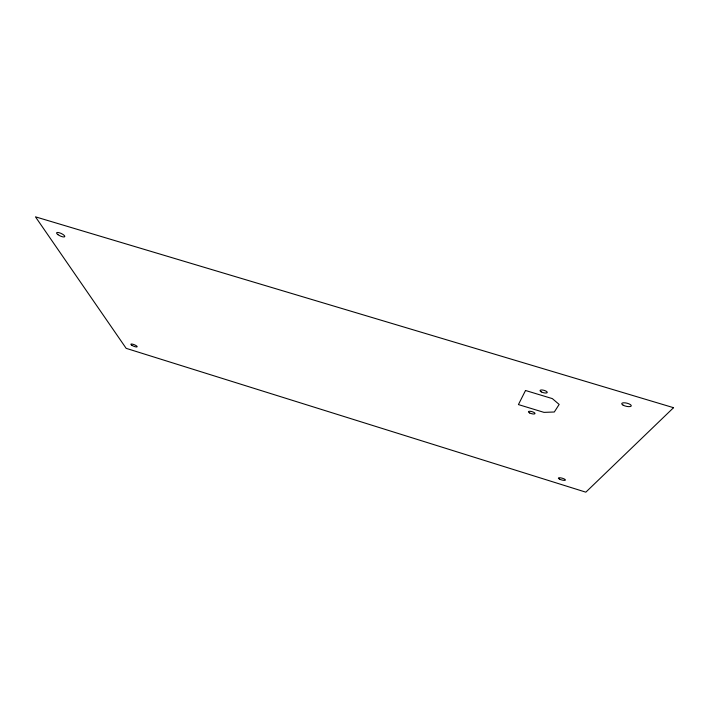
<?xml version="1.0" encoding="UTF-8"?>
<svg xmlns="http://www.w3.org/2000/svg" width="709" height="709" viewBox="0 0 709 709"><rect width="100%" height="100%" fill="white"/><g stroke="black" fill="none" stroke-linecap="round" stroke-linejoin="round"><path stroke-width="1.06" d="M525.52 390.491L518.421 404.582L543.98 412.372L554.314 412L559.162 404.431L552.32 398.6L525.52 390.491M673.55 407.693L585.838 492.17L126.158 348.341L35.45 216.83L673.55 407.693M559.587 479.169A3.651 0.913 15.6 0 0 565.348 480.144A3.651 0.913 15.6 0 0 560.748 477.866A3.651 0.913 15.6 0 0 559.587 479.169M131.741 345.221A3.403 0.815 22.2 0 0 137.067 346.887A3.403 0.815 22.2 0 0 133.283 344.352A3.403 0.815 22.2 0 0 131.741 345.221M57.916 234.644A4.511 1.347 25 0 0 64.723 236.691A4.511 1.347 25 0 0 59.423 232.782A4.511 1.347 25 0 0 57.916 234.644M623.14 405.176A4.928 1.613 13.5 0 0 631.143 406.124A4.928 1.613 13.5 0 0 625.205 402.854A4.928 1.613 13.5 0 0 623.14 405.176M541.321 391.9A3.74 1.223 15.3 0 0 547.215 392.573A3.74 1.223 15.3 0 0 542.412 390.012A3.74 1.223 15.3 0 0 541.321 391.9M529.623 412.948A3.421 1.046 15.7 0 0 534.985 413.639A3.421 1.046 15.7 0 0 530.554 411.335A3.421 1.046 15.7 0 0 529.623 412.948"/></g></svg>
